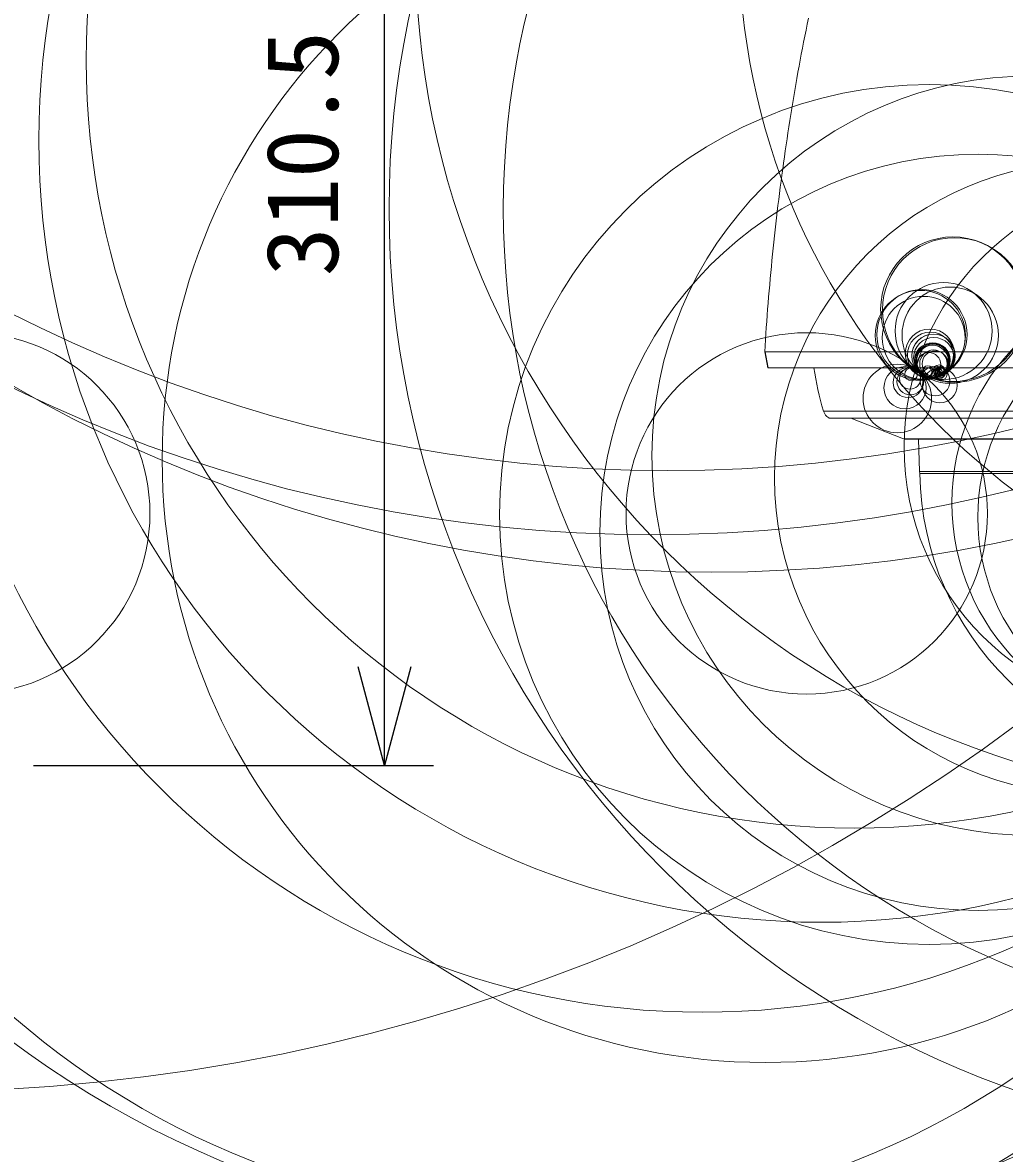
# Model space of a CAD drawing. Units: millimetres, scale not verified. Extents: x -13521 to 23392, y -15630 to 11631.
# Drawn here: x -7.72 to 17.21, y 25.17 to 53.89 of the extents above; entities that cross this region are included whole.
import ezdxf
from ezdxf.enums import TextEntityAlignment as Align

# ---------------------------------------------------------------- set-up
doc = ezdxf.new("R2010")
doc.units = ezdxf.units.MM
doc.header["$LTSCALE"] = 0.125
doc.layers.add('0-0_0', color=7, linetype='Continuous')
doc.layers.add('0-5_SUNPO', color=7, linetype='Continuous')
doc.layers.add('0-4_GAIKEI', color=1, linetype='Continuous', lineweight=18)
doc.styles.add('ＭＳ ゴシック', font='')
doc.styles.get('ＭＳ ゴシック').set_extended_font_data('MS Gothic')

# ---------------------------------------------------------------- blocks, each defined once
blk = doc.blocks.new('_Open30')
at = {"layer": '0-0_0'}
blk.add_line((0, 0), (-1, 0), dxfattribs=at)
blk.add_lwpolyline([(-1, 0.26795), (0, 0), (-1, -0.26795)], dxfattribs=at)
blk = doc.blocks.new('D13')
at = {"layer": '0-5_SUNPO'}
for p, q in [((504.7229, -94.4106), (504.7229, -68.3208)), ((495.8124, -96.9106), (505.9729, -96.9106))]:
    blk.add_line(p, q, dxfattribs=at)
at = {"layer": '0-5_SUNPO', "xscale": 2.5, "yscale": 2.5, "rotation": 270}
blk.add_blockref('_Open30', (504.7229, -96.9106), dxfattribs=at)
at = {"layer": '0-5_SUNPO', "style": 'ＭＳ ゴシック'}
blk.add_text('310.5', height=1.833, rotation=90, dxfattribs=at).set_placement((504.0979, -84.4907), align=Align.BOTTOM_LEFT)

msp = doc.modelspace()

# ---------------------------------------------------------------- linework, layer by layer
at = {"layer": '0-4_GAIKEI', "color": 7}
for p, q in [((11.199, 45.127), (11.1209, 45.5278)), ((34.0209, 45.5278), (11.1209, 45.5278)), ((11.205, 45.127), (11.1328, 45.5278)), ((33.9487, 45.127), (11.199, 45.127)), ((13.3078, 43.8433), (14.644, 43.3204)), ((30.5097, 43.3204), (14.644, 43.3204))]:
    msp.add_line(p, q, dxfattribs=at)
at = {"layer": '0-4_GAIKEI'}
for p, q in [((34.0209, 45.5278), (11.1328, 45.5278)), ((15.6513, 45.0911), (15.6513, 45.0912)), ((32.5398, 44.0223), (12.6139, 44.0223)), ((32.3813, 43.8433), (12.7724, 43.8433)), ((14.6805, 43.3135), (30.4732, 43.3135)), ((15.0545, 42.492), (30.0992, 42.492)), ((15.0631, 42.4419), (30.0906, 42.4419))]:
    msp.add_line(p, q, dxfattribs=at)
at = {"layer": '0-4_GAIKEI', "color": 7}
for points in [[(11.7817, 51.554), (11.8065, 51.7075), (11.8316, 51.861), (11.8572, 52.0144), (11.8833, 52.1678), (11.9098, 52.3211), (11.9368, 52.4743), (11.9642, 52.6274), (11.9922, 52.7804), (12.0206, 52.9334), (12.0495, 53.0863), (12.0789, 53.2391), (12.1089, 53.3918), (12.1393, 53.5444), (12.1703, 53.6969), (12.2019, 53.8493), (12.234, 54.0016)], [(11.1209, 45.5278), (11.1302, 45.683), (11.1399, 45.8382), (11.1501, 45.9934), (11.1607, 46.1485), (11.1717, 46.3036), (11.1831, 46.4587), (11.1949, 46.6137), (11.2072, 46.7688), (11.2198, 46.9237), (11.2329, 47.0787), (11.2463, 47.2336), (11.2602, 47.3885), (11.2745, 47.5433), (11.2892, 47.6981), (11.3043, 47.8529), (11.3197, 48.0076), (11.3356, 48.1623), (11.3519, 48.3169), (11.3685, 48.4715), (11.3856, 48.6261), (11.403, 48.7806), (11.4208, 48.9351), (11.4391, 49.0895), (11.4576, 49.2439), (11.4766, 49.3983), (11.496, 49.5526), (11.5157, 49.7069), (11.5358, 49.8611), (11.5563, 50.0152), (11.5771, 50.1693), (11.5983, 50.3234), (11.6199, 50.4774), (11.6419, 50.6314), (11.6642, 50.7853), (11.6869, 50.9391), (11.71, 51.0929), (11.7335, 51.2467), (11.7574, 51.4004), (11.7817, 51.554)], [(15.0239, 43.3135), (15.0545, 42.492), (15.0631, 42.4419)]]:
    msp.add_lwpolyline(points, dxfattribs=at)
at = {"layer": '0-4_GAIKEI'}
for centre, radius in [((1680.1566, 1204.8046), 1998.5303), ((-4896.5205, -7005.2028), 8624.3126), ((-667.5851, 67.2276), 712.7527), ((601.5823, 31.1294), 625.1617), ((419.3163, 41.5312), 442.5992), ((-344.133, 63.9615), 388.6825), ((-311.5706, 63.3093), 356.7168), ((-228.4513, 109.7264), 275.7766), ((-227.5309, 63.1242), 272.0774), ((-123.4004, 90.2731), 169.3384), ((-101.1277, 74.4421), 146.726), ((-124.5288, 30.1332), 175.1462), ((-87.007, 57.3994), 132.6051), ((-56.3393, 71.9612), 101.4854), ((-56.0041, 71.9692), 101.1501), ((-45.21, 74.9562), 90.6145), ((-50.8206, 56.992), 96.225), ((-237.0704, -344.9337), 496.548), ((-27.5393, 71.9679), 72.0858), ((-34.8501, 56.9074), 80.2544), ((-13.2385, 75.3821), 58.8317), ((45.7867, 61.9), 68.5255), ((-20.0061, 56.6415), 65.5999), ((-10.6666, 73.9717), 47.2345), ((8.6527, 79.2344), 36.7199), ((8.2532, 77.9997), 37.1139), ((9.7743, 75.5613), 35.6268), ((-25.4785, 41.7562), 59.0879), ((5.8767, 56.4331), 39.5248), ((-14.5389, 43.5851), 47.9967), ((-9.4913, 41.8284), 43.6934), ((-9.3614, 41.5048), 43.699), ((-4.3176, 44.2268), 37.9995), ((-2.1284, 46.2075), 35.3121), ((23.9165, 55.8155), 21.6696), ((7.2589, 48.6043), 25.624), ((-24.3654, -63.7568), 137.6261), ((-14.5606, -63.7568), 137.6261), ((-30.9873, -651.3985), 725.1254), ((-7.9387, -651.3986), 725.1255), ((27.9334, 55.9707), 17.4633), ((25.2827, 49.1587), 23.7), ((13.396, 52.9393), 19.5056), ((-28.6036, -72.9353), 144.6831), ((12.5486, 50.9022), 19.8587), ((9.5386, 48.2612), 19.5026), ((5.7476, 44.501), 20.9628), ((11.1339, 42.7955), 15.3132), ((15.3024, 41.3994), 10.9171), ((17.9007, 42.8944), 9.6428), ((16.5366, 40.9457), 9.6026), ((19.4039, 42.326), 8.0359), ((21.4583, 43.1201), 6.8007), ((15.8996, 46.6135), 1.8349), ((15.9453, 46.5933), 1.8349), ((21.6238, 41.6936), 5.7482), ((15.1146, 45.9659), 1.1439), ((15.6638, 46.0585), 1.2321), ((15.8301, 45.9526), 1.2226), ((15.0726, 45.9456), 1.1439), ((15.156, 45.8846), 1.0531), ((21.89, 41.3295), 5.3575), ((-9.0787, 41.4271), 4.5873), ((12.1866, 41.4271), 4.5873), ((15.3133, 45.4844), 0.6237), ((15.3273, 45.4473), 0.5835), ((15.4029, 45.4287), 0.5502), ((15.4079, 45.4291), 0.5528), ((15.414, 45.3826), 0.5115), ((15.3588, 45.3183), 0.4323), ((15.3848, 45.3181), 0.4436), ((15.3882, 45.3016), 0.4261), ((15.3818, 45.2858), 0.4095), ((15.4053, 45.3122), 0.4285), ((15.2885, 45.2092), 0.3026), ((15.4059, 45.2272), 0.3498), ((15.4465, 45.223), 0.3303), ((14.4881, 44.345), 0.8711), ((14.684, 44.6166), 0.5362), ((14.7633, 44.7486), 0.3821), ((14.8195, 44.7776), 0.3401), ((14.8111, 44.851), 0.2692), ((14.8386, 44.9554), 0.1612), ((15.448, 44.7872), 0.3764), ((15.2583, 45.0379), 0.134), ((15.5683, 44.6783), 0.4407), ((15.2532, 45.0192), 0.1148), ((15.5463, 45.0589), 0.1382), ((15.5191, 45.0103), 0.1067), ((15.5224, 45.012), 0.1067), ((15.5624, 44.9926), 0.1434), ((15.5995, 44.9644), 0.1528), ((15.5696, 45.0473), 0.1122), ((15.5849, 45.0014), 0.1222), ((15.5915, 45.0443), 0.0902), ((15.6073, 45.0191), 0.0976), ((15.608, 45.0423), 0.0752), ((15.6125, 45.0455), 0.0707), ((15.613, 45.0483), 0.0683), ((15.6168, 45.0617), 0.0539), ((15.6236, 45.0565), 0.0548), ((15.2199, 44.9515), 0.0394), ((15.5543, 44.9445), 0.032)]:
    msp.add_circle(centre, radius, dxfattribs=at)
at = {"layer": '0-4_GAIKEI', "color": 7}
for centre, radius in [((-73.5196, -23.8101), 142.4954), ((-43.9694, -1.608), 105.5262), ((-43.9694, -1.608), 105.5262), ((25.2827, 49.1587), 20.8)]:
    msp.add_circle(centre, radius, dxfattribs=at)
for centre, radius, start, end in [((20.2994, 46.2982), 8.0154, 188.40392, 196.49547), ((12.9021, 44.1077), 0.3006, 196.49547, 238.81242), ((12.7724, 43.8934), 0.0501, 238.81242, 270), ((14.6805, 43.4137), 0.1002, 248.62938, 270), ((22.5769, 42.5421), 7.5145, 180.76397, 359.23603)]:
    msp.add_arc(centre, radius, start, end, dxfattribs=at)

# ---------------------------------------------------------------- block references
at = {"layer": '0-5_SUNPO'}
msp.add_blockref('D13', (-503.259, 131.9382), dxfattribs=at)

doc.saveas('drawing.dxf')
